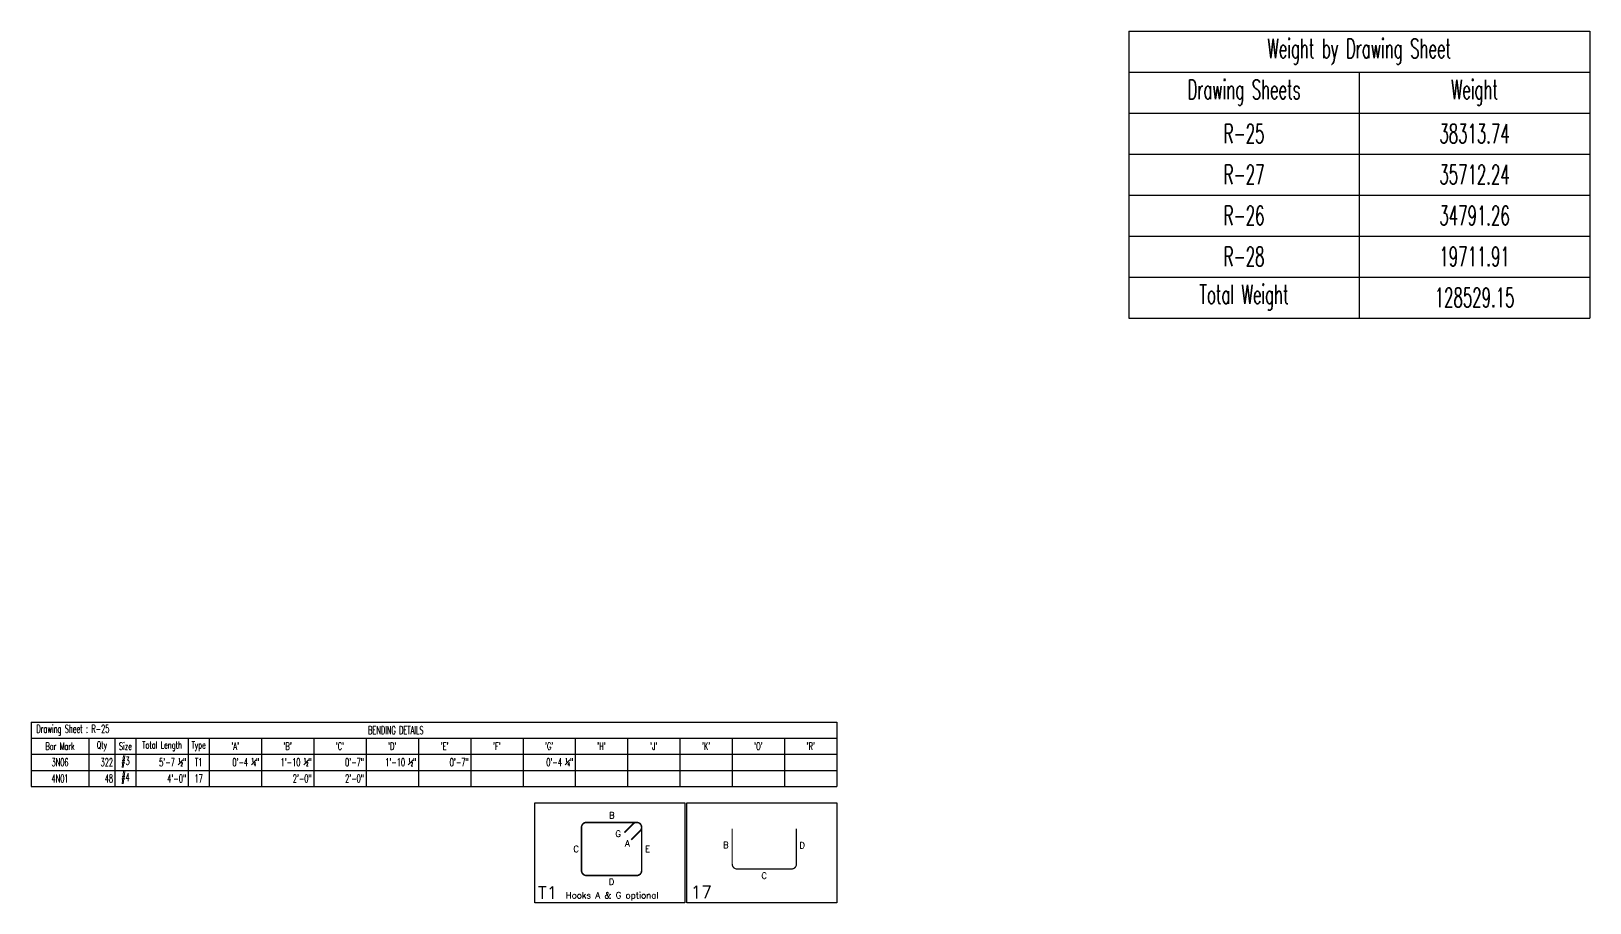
# Model space of a CAD drawing. Header units: inches. Extents: x -3675 to 38568, y -2433 to 4174.
# Drawn here: x 21611.8 to 22071.8, y 703.3 to 960.5 of the extents above; entities that cross this region are included whole.
import ezdxf

# ---------------------------------------------------------------- set-up
doc = ezdxf.new("R2010")
doc.units = ezdxf.units.IN
doc.header["$MEASUREMENT"] = 0
doc.layers.get('0').update_dxf_attribs({"linetype": 'CONTINUOUS'})
doc.layers.add('BARLIST', color=7, linetype='CONTINUOUS')
doc.layers.add('CADS-BAR-SKETCH', color=7, linetype='CONTINUOUS')
doc.styles.add('ROMANS', font='romans.shx', dxfattribs={"width": 0.57})

# ---------------------------------------------------------------- blocks, each defined once
blk = doc.blocks.new('*T1887')
at = {"layer": 'BARLIST', "color": 0, "linetype": 'ByBlock', "lineweight": -2, "transparency": 16777216}
for p, q in [((0, 0), (237.77, 0)), ((0, 0), (0, -19.01)), ((237.77, 0), (237.77, -19.01)), ((0, -4.72), (237.77, -4.72)), ((17.01, -4.72), (17.01, -19.01)), ((24.73, -4.72), (24.73, -19.01)), ((30.91, -4.72), (30.91, -19.01)), ((46.35, -4.72), (46.35, -19.01)), ((52.52, -4.72), (52.52, -19.01)), ((67.96, -4.72), (67.96, -19.01)), ((83.4, -4.72), (83.4, -19.01)), ((98.83, -4.72), (98.83, -19.01)), ((114.27, -4.72), (114.27, -19.01)), ((129.71, -4.72), (129.71, -19.01)), ((145.15, -4.72), (145.15, -19.01)), ((160.58, -4.72), (160.58, -19.01)), ((176.02, -4.72), (176.02, -19.01)), ((191.46, -4.72), (191.46, -19.01)), ((206.89, -4.72), (206.89, -19.01)), ((222.33, -4.72), (222.33, -19.01)), ((0, -9.45), (237.77, -9.45)), ((0, -14.23), (237.77, -14.23)), ((0, -19.01), (237.77, -19.01))]:
    blk.add_line(p, q, dxfattribs=at)
at = {"layer": 'BARLIST', "color": 0, "transparency": 16777216, "style": 'ROMANS'}
for s, insert, char_height, width, attachment_point in [(' Drawing Sheet : R-25', (0.59, -2.36), 2.3622, 97.6535, 4), ('BENDING DETAILS', (99.43, -2.36), 2.3622, 137.752, 4), ('Bar Mark', (8.5, -7.09), 2.126, 15.8268, 5), ('Qty', (20.87, -7.09), 2.126, 6.5433, 5), ('Size', (27.82, -7.09), 2.126, 4.9961, 5), ('Total Length', (38.63, -7.09), 2.126, 14.2559, 5), ('Type', (49.44, -7.09), 2.126, 4.9961, 5), ("'A'", (60.24, -7.09), 2.126, 14.2559, 5), ("'B'", (75.68, -7.09), 2.126, 14.2559, 5), ("'C'", (91.12, -7.09), 2.126, 14.2559, 5), ("'D'", (106.55, -7.09), 2.126, 14.2559, 5), ("'E'", (121.99, -7.09), 2.126, 14.2559, 5), ("'F'", (137.43, -7.09), 2.126, 14.2559, 5), ("'G'", (152.86, -7.09), 2.126, 14.2559, 5), ("'H'", (168.3, -7.09), 2.126, 14.2559, 5), ("'J'", (183.74, -7.09), 2.126, 14.2559, 5), ("'K'", (199.18, -7.09), 2.126, 14.2559, 5), ("'O'", (214.61, -7.09), 2.126, 14.2559, 5), ("'R'", (230.05, -7.09), 2.126, 14.2559, 5), ('3N06', (8.5, -11.84), 2.362, 15.8268, 5), ('322', (24.14, -11.84), 2.362, 6.5433, 6), ('#3', (27.82, -11.84), 2.362, 4.9961, 5), ('5\'-7 {\\H0.5x;\\S1#2;}"', (45.76, -11.84), 2.3622, 14.2559, 6), ('T1', (49.44, -11.84), 2.362, 4.9961, 5), ('0\'-4 {\\H0.5x;\\S1#4;}"', (67.37, -11.84), 2.3622, 14.2559, 6), ('1\'-10 {\\H0.5x;\\S1#2;}"', (82.81, -11.84), 2.3622, 14.2559, 6), ('0\'-7"', (98.24, -11.84), 2.362, 14.2559, 6), ('1\'-10 {\\H0.5x;\\S1#2;}"', (113.68, -11.84), 2.3622, 14.2559, 6), ('0\'-7"', (129.12, -11.84), 2.362, 14.2559, 6), ('0\'-4 {\\H0.5x;\\S1#4;}"', (159.99, -11.84), 2.3622, 14.2559, 6), ('4N01', (8.5, -16.62), 2.362, 15.8268, 5), ('48', (24.14, -16.62), 2.362, 6.5433, 6), ('#4', (27.82, -16.62), 2.362, 4.9961, 5), ('4\'-0"', (45.76, -16.62), 2.362, 14.2559, 6), ('17', (49.44, -16.62), 2.362, 4.9961, 5), ('2\'-0"', (82.81, -16.62), 2.362, 14.2559, 6), ('2\'-0"', (98.24, -16.62), 2.362, 14.2559, 6)]:
    blk.add_mtext(s, dxfattribs=dict(at, insert=insert, char_height=char_height, width=width, attachment_point=attachment_point))
blk = doc.blocks.new('T1')
at = {"layer": 'CADS-BAR-SKETCH'}
blk.add_lwpolyline([(0, 0), (0, 1), (1.5, 1), (1.5, 0)], close=True, dxfattribs=at)
at = {"layer": 'CADS-BAR-SKETCH', "const_width": 0.0156}
for points in [[(0.468, 0.754, -0.414214), (0.518, 0.804, 0.414214), (0.468, 0.754), (0.468, 0.323, 0.414214), (0.518, 0.273), (1.019, 0.273, 0.414214), (1.069, 0.323), (1.069, 0.754, 0.668179), (0.983, 0.789), (0.896, 0.702)], [(0.966, 0.631), (1.054, 0.719, 0.668179), (1.019, 0.804), (0.518, 0.804)]]:
    blk.add_lwpolyline(points, format="xyb", dxfattribs=at)
at = {"layer": 'CADS-BAR-SKETCH', "style": 'ROMANS'}
for s, height, p in [('B', 0.0625, (0.742, 0.844)), ('G', 0.0625, (0.806, 0.659)), ('A', 0.0625, (0.903, 0.563)), ('C', 0.0625, (0.386, 0.508)), ('E', 0.0625, (1.103, 0.508)), ('T1', 0.125, (0.033, 0.039)), ('D', 0.0625, (0.739, 0.179)), ('Hooks A & G optional', 0.0625, (0.311, 0.045))]:
    blk.add_text(s, height=height, dxfattribs=at).set_placement(p)
blk = doc.blocks.new('17')
at = {"layer": 'CADS-BAR-SKETCH'}
blk.add_lwpolyline([(0, 0), (0, 1), (1.5, 1), (1.5, 0)], close=True, dxfattribs=at)
at = {"layer": 'CADS-BAR-SKETCH', "const_width": 0.0125}
blk.add_lwpolyline([(0.454, 0.741), (0.454, 0.388, 0.414214), (0.504, 0.338), (1.046, 0.338, 0.414214), (1.096, 0.388), (1.096, 0.741)], format="xyb", dxfattribs=at)
at = {"layer": 'CADS-BAR-SKETCH', "style": 'ROMANS'}
for s, height, p in [('B', 0.0625, (0.363, 0.547)), ('D', 0.0625, (1.125, 0.544)), ('17', 0.125, (0.037, 0.045)), ('C', 0.0625, (0.746, 0.24))]:
    blk.add_text(s, height=height, dxfattribs=at).set_placement(p)
blk = doc.blocks.new('*T1888')
at = {"layer": 'BARLIST', "color": 0, "transparency": 16777216, "xscale": 29.52755949857756, "yscale": 29.52755949857756, "zscale": 29.52755949857756}
for name, p in [('T1', (0.3, -29.53, 0)), ('17', (45.18, -29.53, 0))]:
    blk.add_blockref(name, p, dxfattribs=at)
blk = doc.blocks.new('*T1889')
at = {"layer": 'BARLIST', "color": 0, "linetype": 'ByBlock', "lineweight": -2, "transparency": 16777216}
for p, q in [((0, 0), (136.06, 0)), ((0, 0), (0, -84.66)), ((136.06, 0), (136.06, -84.66)), ((0, -12.09), (136.06, -12.09)), ((68.03, -12.09), (68.03, -84.66)), ((0, -24.19), (136.06, -24.19)), ((0, -36.28), (136.06, -36.28)), ((0, -48.38), (136.06, -48.38)), ((0, -60.47), (136.06, -60.47)), ((0, -72.57), (136.06, -72.57)), ((0, -84.66), (136.06, -84.66))]:
    blk.add_line(p, q, dxfattribs=at)
at = {"layer": 'BARLIST', "color": 0, "transparency": 16777216, "attachment_point": 5, "style": 'ROMANS'}
for s, insert, char_height, width in [('Weight by Drawing Sheet', (68.03, -6.05), 5.6693, 131.5276), ('Drawing Sheets', (34.02, -18.14), 5.6693, 63.4961), ('Weight ', (102.05, -18.14), 5.669, 63.4961), ('R-25', (34.02, -30.24), 5.669, 63.4961), ('38313.74', (102.05, -30.24), 5.669, 63.4961), ('R-27', (34.02, -42.33), 5.669, 63.4961), ('35712.24', (102.05, -42.33), 5.669, 63.4961), ('R-26', (34.02, -54.43), 5.669, 63.4961), ('34791.26', (102.05, -54.43), 5.669, 63.4961), ('R-28', (34.02, -66.52), 5.669, 63.4961), ('19711.91', (102.05, -66.52), 5.669, 63.4961), ('Total Weight', (34.02, -78.61), 5.6693, 63.4961), ('128529.15', (102.05, -78.61), 5.669, 63.4961)]:
    blk.add_mtext(s, dxfattribs=dict(at, insert=insert, char_height=char_height, width=width))

msp = doc.modelspace()

# ---------------------------------------------------------------- block references
for name, p in [('*T1889', (21935.69909, 960.53512)), ('*T1887', (21611.77913, 756.58043)), ('*T1888', (21760.07835, 732.78966))]:
    msp.add_blockref(name, p)

doc.saveas('drawing.dxf')
